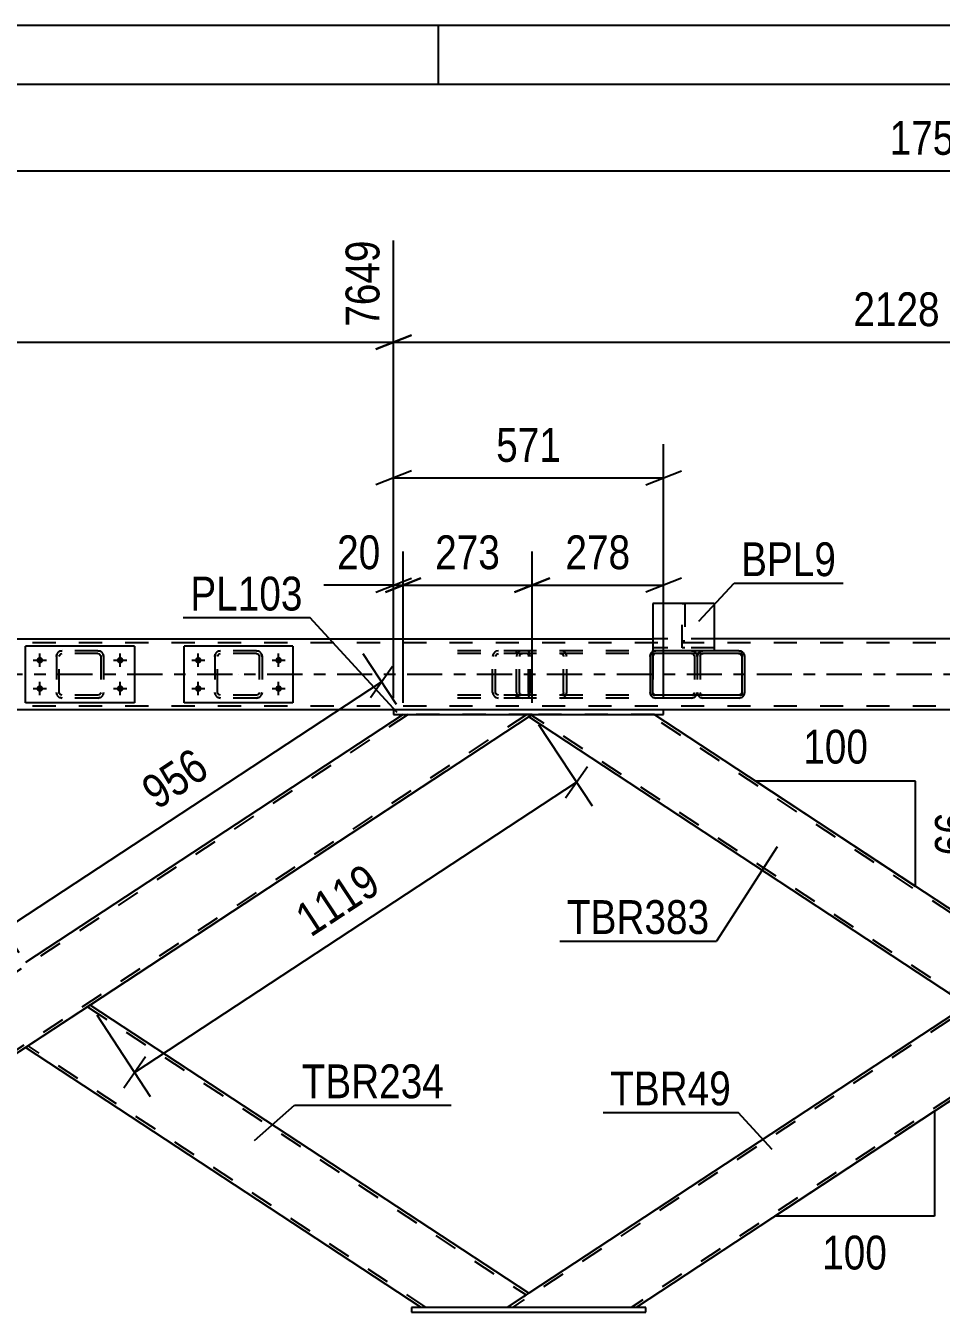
# Model space of a CAD drawing. Header units: millimetres. Extents: x -834 to 355, y -855 to -14.
# Drawn here: x -519.9 to -442.4, y -122.9 to -14.3 of the extents above; entities that cross this region are included whole.
import ezdxf

# ---------------------------------------------------------------- set-up
doc = ezdxf.new("R2010")
doc.units = ezdxf.units.MM
doc.linetypes.add('DXK_LINE_DOT2', pattern=[3.9198, 1.9599, -1.9599])
doc.linetypes.add('DXK_LINE_DOT3', pattern=[5.9187, 2.979, -0.9799, 0.9799, -0.9799])
doc.styles.add('Arial Narrow', font='ARIALN.TTF', dxfattribs={"height": 0.2})

# ---------------------------------------------------------------- blocks, each defined once
blk = doc.blocks.new('Unknown-570384938-1134')
at = {"color": 5, "linetype": 'Continuous'}
for p, q in [((355.05, -14.33), (-833.95, -14.33)), ((-484.95, -19.33), (-484.95, -14.33)), ((350.05, -19.33), (-828.95, -19.33))]:
    blk.add_line(p, q, dxfattribs=at)
blk = doc.blocks.new('Part-570384938-11809 - 11708')
at = {"color": 7, "linetype": 'DXK_LINE_DOT2'}
for p, q in [((-516.98, -67.31), (-516.8, -67.27)), ((-516.8, -67.27), (-516.98, -67.31)), ((-513.76, -67.27), (-516.8, -67.27)), ((-513.76, -67.27), (-513.57, -67.31)), ((-513.57, -67.31), (-513.76, -67.27)), ((-517.28, -67.75), (-517.24, -67.57)), ((-517.24, -67.57), (-517.28, -67.75)), ((-517.28, -67.75), (-517.28, -70.79)), ((-517.04, -67.75), (-517.02, -67.66)), ((-517.04, -70.79), (-517.04, -67.75)), ((-517.02, -67.66), (-516.97, -67.58)), ((-516.97, -67.58), (-516.89, -67.53)), ((-516.89, -67.53), (-516.8, -67.51)), ((-513.76, -67.51), (-516.8, -67.51)), ((-513.76, -67.51), (-513.67, -67.53)), ((-513.67, -67.53), (-513.59, -67.58)), ((-513.59, -67.58), (-513.54, -67.66)), ((-513.54, -67.66), (-513.52, -67.75)), ((-513.52, -67.75), (-513.52, -70.79)), ((-513.31, -67.57), (-513.28, -67.75)), ((-513.28, -67.75), (-513.31, -67.57)), ((-513.28, -67.75), (-513.28, -70.79)), ((-517.24, -70.97), (-517.28, -70.79)), ((-517.28, -70.79), (-517.24, -70.97)), ((-517.02, -70.88), (-517.04, -70.79)), ((-516.97, -70.96), (-517.02, -70.88)), ((-516.8, -71.27), (-516.98, -71.23)), ((-516.98, -71.23), (-516.8, -71.27)), ((-516.89, -71.01), (-516.97, -70.96)), ((-516.8, -71.03), (-516.89, -71.01)), ((-513.76, -71.03), (-516.8, -71.03)), ((-513.76, -71.27), (-516.8, -71.27)), ((-513.67, -71.01), (-513.76, -71.03)), ((-513.57, -71.23), (-513.76, -71.27)), ((-513.76, -71.27), (-513.57, -71.23)), ((-513.59, -70.96), (-513.67, -71.01)), ((-513.54, -70.88), (-513.59, -70.96)), ((-513.52, -70.79), (-513.54, -70.88)), ((-513.28, -70.79), (-513.31, -70.97)), ((-513.31, -70.97), (-513.28, -70.79))]:
    blk.add_line(p, q, dxfattribs=at)
at = {"color": 7, "linetype": 'DXK_LINE_DOT3'}
blk.add_line((-515.28, -69.27), (-515.28, -69.27), dxfattribs=at)
at = {"color": 7, "linetype": 'DXK_LINE_DOT2'}
for centre, start, end in [((-516.8, -67.75), 112.5, 157.5), ((-516.8, -67.75), 112.5, 157.5), ((-513.76, -67.75), 22.5, 67.5), ((-513.76, -67.75), 22.5, 67.5), ((-516.8, -70.79), 202.5, 247.5), ((-516.8, -70.79), 202.5, 247.5), ((-513.76, -70.79), 292.5, 337.5), ((-513.76, -70.79), 292.5, 337.5)]:
    blk.add_arc(centre, 0.48, start, end, dxfattribs=at)
blk = doc.blocks.new('Part-570384938-11780 - 11708')
at = {"color": 2, "linetype": 'Continuous'}
for p, q in [((-497.27, -66.87), (-506.47, -66.87)), ((-506.47, -71.67), (-506.47, -66.87)), ((-497.27, -66.87), (-497.27, -71.67)), ((-497.27, -71.67), (-506.47, -71.67))]:
    blk.add_line(p, q, dxfattribs=at)
blk = doc.blocks.new('Bolt-570384938-11743 - 11708')
at = {"linetype": 'Continuous'}
for points in [[(-505.27, -67.79, -1), (-505.27, -68.35, -1)], [(-498.47, -67.79, -1), (-498.47, -68.35, -1)], [(-505.27, -70.19, -1), (-505.27, -70.75, -1)], [(-498.47, -70.19, -1), (-498.47, -70.75, -1)]]:
    blk.add_hatch(color=1, dxfattribs=at).paths.add_polyline_path(points)
at = {"color": 1, "linetype": 'Continuous'}
for p, q in [((-505.83, -68.07), (-504.71, -68.07)), ((-505.27, -68.63), (-505.27, -67.51)), ((-499.03, -68.07), (-497.91, -68.07)), ((-498.47, -68.63), (-498.47, -67.51)), ((-505.83, -70.47), (-504.71, -70.47)), ((-505.27, -71.03), (-505.27, -69.91)), ((-499.03, -70.47), (-497.91, -70.47)), ((-498.47, -71.03), (-498.47, -69.91))]:
    blk.add_line(p, q, dxfattribs=at)
blk = doc.blocks.new('Part-570384938-11764 - 11708')
at = {"color": 2, "linetype": 'Continuous'}
for p, q in [((-461.6, -63.27), (-466.8, -63.27)), ((-466.8, -63.27), (-466.8, -67.27)), ((-461.6, -63.27), (-461.6, -67.27)), ((-466.56, -67.27), (-466.8, -67.27)), ((-461.6, -67.27), (-463.52, -67.27)), ((-461.6, -67.27), (-461.6, -67.27))]:
    blk.add_line(p, q, dxfattribs=at)
at = {"color": 7, "linetype": 'DXK_LINE_DOT2'}
for p, q in [((-461.6, -67.03), (-466.8, -67.03)), ((-466.8, -67.03), (-466.8, -67.05)), ((-466.8, -67.05), (-466.8, -67.25)), ((-466.8, -67.27), (-466.8, -67.25)), ((-463.52, -67.27), (-466.56, -67.27)), ((-461.6, -67.03), (-461.6, -67.03)), ((-461.6, -67.03), (-461.6, -67.25)), ((-461.6, -67.27), (-461.6, -67.25)), ((-461.6, -67.27), (-461.6, -67.27))]:
    blk.add_line(p, q, dxfattribs=at)
blk = doc.blocks.new('Part-570384938-11828 - 11708')
at = {"color": 2, "linetype": 'Continuous'}
for p, q in [((-466.56, -67.27), (-466.74, -67.31)), ((-463.52, -67.27), (-466.56, -67.27)), ((-463.33, -67.31), (-463.52, -67.27)), ((-467, -67.57), (-467.04, -67.75)), ((-467.04, -67.75), (-467.04, -70.79)), ((-463.52, -67.51), (-466.56, -67.51)), ((-466.56, -67.51), (-466.56, -67.51)), ((-463.51, -67.51), (-463.52, -67.51)), ((-467.04, -70.79), (-467, -70.97)), ((-466.74, -71.23), (-466.56, -71.27)), ((-463.52, -71.27), (-466.56, -71.27)), ((-463.52, -71.27), (-463.33, -71.23))]:
    blk.add_line(p, q, dxfattribs=at)
at = {"color": 7, "linetype": 'DXK_LINE_DOT2'}
for p, q in [((-466.74, -67.31), (-466.56, -67.27)), ((-463.52, -67.27), (-463.33, -67.31)), ((-467.04, -67.75), (-467, -67.57)), ((-466.8, -67.75), (-466.78, -67.66)), ((-466.8, -67.75), (-466.8, -70.79)), ((-466.78, -67.66), (-466.73, -67.58)), ((-466.73, -67.58), (-466.65, -67.53)), ((-466.56, -67.51), (-466.65, -67.53)), ((-463.52, -67.51), (-463.43, -67.53)), ((-463.43, -67.53), (-463.35, -67.58)), ((-463.35, -67.58), (-463.3, -67.66)), ((-463.3, -67.66), (-463.28, -67.75)), ((-463.28, -67.75), (-463.28, -70.79)), ((-463.07, -67.57), (-463.04, -67.75)), ((-463.04, -67.75), (-463.07, -67.57)), ((-463.04, -67.75), (-463.04, -70.79)), ((-467, -70.97), (-467.04, -70.79)), ((-466.78, -70.88), (-466.8, -70.79)), ((-466.73, -70.96), (-466.78, -70.88)), ((-466.56, -71.27), (-466.74, -71.23)), ((-466.65, -71.01), (-466.73, -70.96)), ((-466.56, -71.03), (-466.65, -71.01)), ((-463.52, -71.03), (-466.56, -71.03)), ((-463.43, -71.01), (-463.52, -71.03)), ((-463.33, -71.23), (-463.52, -71.27)), ((-463.35, -70.96), (-463.43, -71.01)), ((-463.3, -70.88), (-463.35, -70.96)), ((-463.28, -70.79), (-463.3, -70.88)), ((-463.04, -70.79), (-463.07, -70.97)), ((-463.07, -70.97), (-463.04, -70.79))]:
    blk.add_line(p, q, dxfattribs=at)
at = {"color": 7, "linetype": 'DXK_LINE_DOT3'}
blk.add_line((-465.04, -69.27), (-465.04, -69.27), dxfattribs=at)
at = {"color": 2, "linetype": 'Continuous'}
for centre, start, end in [((-466.56, -67.75), 112.5, 157.5), ((-463.52, -67.75), 30.453, 67.5), ((-466.56, -70.79), 202.5, 247.5), ((-463.52, -70.79), 292.5, 329.2552)]:
    blk.add_arc(centre, 0.48, start, end, dxfattribs=at)
at = {"color": 7, "linetype": 'DXK_LINE_DOT2'}
for centre, start, end in [((-466.56, -67.75), 112.5, 157.5), ((-463.52, -67.75), 22.5, 67.5), ((-463.52, -67.75), 22.5, 30.453), ((-466.56, -70.79), 202.5, 247.5), ((-463.52, -70.79), 292.5, 337.5), ((-463.52, -70.79), 329.2552, 337.5)]:
    blk.add_arc(centre, 0.48, start, end, dxfattribs=at)
blk = doc.blocks.new('Part-570384938-11829 - 11708')
at = {"color": 2, "linetype": 'Continuous'}
for p, q in [((-459.28, -67.51), (-466.8, -67.51)), ((-466.8, -71.03), (-466.8, -67.51)), ((-459.28, -67.51), (-459.28, -71.03)), ((-459.28, -71.03), (-466.8, -71.03))]:
    blk.add_line(p, q, dxfattribs=at)
blk = doc.blocks.new('Part-570384938-12293 - 11708')
at = {"color": 7, "linetype": 'DXK_LINE_DOT2'}
for p, q in [((-503.58, -67.31), (-503.39, -67.27)), ((-503.39, -67.27), (-503.58, -67.31)), ((-500.35, -67.27), (-503.39, -67.27)), ((-500.35, -67.27), (-500.17, -67.31)), ((-500.17, -67.31), (-500.35, -67.27)), ((-503.87, -67.75), (-503.84, -67.57)), ((-503.84, -67.57), (-503.87, -67.75)), ((-503.87, -67.75), (-503.87, -70.79)), ((-503.63, -67.75), (-503.62, -67.66)), ((-503.63, -70.79), (-503.63, -67.75)), ((-503.62, -67.66), (-503.56, -67.58)), ((-503.56, -67.58), (-503.49, -67.53)), ((-503.49, -67.53), (-503.39, -67.51)), ((-500.35, -67.51), (-503.39, -67.51)), ((-500.35, -67.51), (-500.26, -67.53)), ((-500.26, -67.53), (-500.18, -67.58)), ((-500.18, -67.58), (-500.13, -67.66)), ((-500.13, -67.66), (-500.11, -67.75)), ((-500.11, -67.75), (-500.11, -70.79)), ((-499.91, -67.57), (-499.87, -67.75)), ((-499.87, -67.75), (-499.91, -67.57)), ((-499.87, -67.75), (-499.87, -70.79)), ((-503.84, -70.97), (-503.87, -70.79)), ((-503.87, -70.79), (-503.84, -70.97)), ((-503.62, -70.88), (-503.63, -70.79)), ((-503.56, -70.96), (-503.62, -70.88)), ((-503.39, -71.27), (-503.58, -71.23)), ((-503.58, -71.23), (-503.39, -71.27)), ((-503.49, -71.01), (-503.56, -70.96)), ((-503.39, -71.03), (-503.49, -71.01)), ((-500.35, -71.03), (-503.39, -71.03)), ((-500.35, -71.27), (-503.39, -71.27)), ((-500.26, -71.01), (-500.35, -71.03)), ((-500.17, -71.23), (-500.35, -71.27)), ((-500.35, -71.27), (-500.17, -71.23)), ((-500.18, -70.96), (-500.26, -71.01)), ((-500.13, -70.88), (-500.18, -70.96)), ((-500.11, -70.79), (-500.13, -70.88)), ((-499.87, -70.79), (-499.91, -70.97)), ((-499.91, -70.97), (-499.87, -70.79))]:
    blk.add_line(p, q, dxfattribs=at)
at = {"color": 7, "linetype": 'DXK_LINE_DOT3'}
blk.add_line((-501.87, -69.27), (-501.87, -69.27), dxfattribs=at)
at = {"color": 7, "linetype": 'DXK_LINE_DOT2'}
for centre, start, end in [((-503.39, -67.75), 112.5, 157.5), ((-503.39, -67.75), 112.5, 157.5), ((-500.35, -67.75), 22.5, 67.5), ((-500.35, -67.75), 22.5, 67.5), ((-503.39, -70.79), 202.5, 247.5), ((-503.39, -70.79), 202.5, 247.5), ((-500.35, -70.79), 292.5, 337.5), ((-500.35, -70.79), 292.5, 337.5)]:
    blk.add_arc(centre, 0.48, start, end, dxfattribs=at)
blk = doc.blocks.new('Part-570384938-11972 - 11708')
at = {"color": 2, "linetype": 'Continuous'}
for p, q in [((-488.74, -72.27), (-488.74, -72.67)), ((-465.89, -72.27), (-488.74, -72.27)), ((-488.74, -72.67), (-465.89, -72.67)), ((-465.89, -72.67), (-465.89, -72.27))]:
    blk.add_line(p, q, dxfattribs=at)
blk = doc.blocks.new('Part-570384938-11977 - 11708')
at = {"color": 7, "linetype": 'DXK_LINE_DOT2'}
for p, q in [((-477.45, -67.27), (-484.89, -67.27)), ((-479.86, -67.27), (-480.05, -67.31)), ((-478.35, -67.51), (-478.35, -67.27)), ((-477.35, -67.31), (-477.45, -67.27)), ((-477.45, -67.51), (-484.89, -67.51)), ((-480.32, -67.57), (-480.36, -67.75)), ((-480.36, -70.79), (-480.36, -67.75)), ((-480.11, -67.75), (-480.09, -67.66)), ((-480.11, -70.79), (-480.11, -67.75)), ((-480.09, -67.66), (-480.04, -67.58)), ((-480.04, -67.58), (-479.96, -67.53)), ((-479.96, -67.53), (-479.86, -67.51)), ((-477.45, -67.51), (-477.4, -67.53)), ((-477.4, -67.53), (-477.36, -67.58)), ((-477.36, -67.58), (-477.33, -67.66)), ((-477.26, -67.41), (-477.35, -67.31)), ((-477.33, -67.66), (-477.32, -67.75)), ((-477.32, -70.79), (-477.32, -67.75)), ((-477.2, -67.57), (-477.26, -67.41)), ((-477.18, -67.75), (-477.2, -67.57)), ((-477.18, -70.79), (-477.18, -67.75)), ((-477.45, -71.03), (-484.89, -71.03)), ((-477.45, -71.27), (-484.89, -71.27)), ((-480.36, -70.79), (-480.32, -70.97)), ((-480.09, -70.88), (-480.11, -70.79)), ((-480.04, -70.96), (-480.09, -70.88)), ((-480.05, -71.23), (-479.86, -71.27)), ((-479.96, -71.01), (-480.04, -70.96)), ((-479.86, -71.03), (-479.96, -71.01)), ((-478.35, -71.27), (-478.35, -71.03)), ((-477.4, -71.01), (-477.45, -71.03)), ((-477.45, -71.27), (-477.35, -71.23)), ((-477.36, -70.96), (-477.4, -71.01)), ((-477.33, -70.88), (-477.36, -70.96)), ((-477.35, -71.23), (-477.26, -71.13)), ((-477.32, -70.79), (-477.33, -70.88)), ((-477.26, -71.13), (-477.2, -70.97)), ((-477.2, -70.97), (-477.18, -70.79))]:
    blk.add_line(p, q, dxfattribs=at)
for centre, start, end in [((-479.87, -67.77), 111.1513, 156.1049), ((-479.87, -70.77), 203.8951, 248.8487)]:
    blk.add_arc(centre, 0.492, start, end, dxfattribs=at)
blk = doc.blocks.new('Part-570384938-11989 - 11708')
at = {"color": 2, "linetype": 'Continuous'}
for p, q in [((-754.47, -66.27), (-466.8, -66.27)), ((-262.48, -66.27), (-461.6, -66.27)), ((-488.74, -72.27), (-551.02, -72.27)), ((-403.61, -72.27), (-465.89, -72.27))]:
    blk.add_line(p, q, dxfattribs=at)
at = {"color": 7, "linetype": 'DXK_LINE_DOT2'}
for p, q in [((-93.99, -66.59), (-754.47, -66.59)), ((-461.6, -66.27), (-466.8, -66.27)), ((-93.99, -71.95), (-754.47, -71.95)), ((-93.99, -72.27), (-744.14, -72.27)), ((-465.89, -72.27), (-488.74, -72.27))]:
    blk.add_line(p, q, dxfattribs=at)
at = {"color": 7, "linetype": 'DXK_LINE_DOT3'}
blk.add_line((-93.99, -69.27), (-754.47, -69.27), dxfattribs=at)
blk = doc.blocks.new('Part-570384938-12020 - 11708')
at = {"color": 2, "linetype": 'Continuous'}
for p, q in [((-477.28, -72.84), (-477.02, -72.67)), ((-477.04, -72.67), (-477.08, -72.71)), ((-434.75, -93.68), (-466.69, -72.67)), ((-477.31, -72.86), (-477.28, -72.84)), ((-440.2, -97.27), (-477.31, -72.86)), ((-435.02, -93.86), (-440.2, -97.27)), ((-434.78, -93.7), (-435.02, -93.86)), ((-434.75, -93.68), (-434.78, -93.7))]:
    blk.add_line(p, q, dxfattribs=at)
at = {"color": 7, "linetype": 'DXK_LINE_DOT2'}
for p, q in [((-439.99, -97.13), (-477.09, -72.72)), ((-466.69, -72.67), (-477.04, -72.67)), ((-434.96, -93.82), (-467.12, -72.67)), ((-477.28, -72.84), (-477.31, -72.86)), ((-435.02, -93.86), (-434.87, -93.76))]:
    blk.add_line(p, q, dxfattribs=at)
blk = doc.blocks.new('Part-570384938-12043 - 11708')
at = {"color": 2, "linetype": 'Continuous'}
for p, q in [((-487.22, -122.87), (-487.22, -123.27)), ((-467.4, -122.87), (-487.22, -122.87)), ((-487.22, -123.27), (-467.4, -123.27)), ((-467.4, -123.27), (-467.4, -122.87))]:
    blk.add_line(p, q, dxfattribs=at)
blk = doc.blocks.new('Part-570384938-12091 - 11708')
at = {"color": 2, "linetype": 'Continuous'}
for p, q in [((-510.68, -66.87), (-519.88, -66.87)), ((-519.88, -71.67), (-519.88, -66.87)), ((-510.68, -66.87), (-510.68, -71.67)), ((-510.68, -71.67), (-519.88, -71.67))]:
    blk.add_line(p, q, dxfattribs=at)
blk = doc.blocks.new('Part-570384938-12151 - 11708')
at = {"color": 7, "linetype": 'DXK_LINE_DOT2'}
for p, q in [((-464.32, -67.03), (-464.32, -63.27)), ((-464.32, -63.27), (-464.08, -63.27)), ((-464.08, -63.27), (-464.08, -67.03)), ((-464.32, -66.43), (-464.08, -66.43)), ((-464.08, -67.03), (-464.32, -67.03))]:
    blk.add_line(p, q, dxfattribs=at)
blk = doc.blocks.new('Bolt-570384938-12164 - 11708')
at = {"linetype": 'Continuous'}
for points in [[(-518.68, -67.79, -1), (-518.68, -68.35, -1)], [(-511.88, -67.79, -1), (-511.88, -68.35, -1)], [(-518.68, -70.19, -1), (-518.68, -70.75, -1)], [(-511.88, -70.19, -1), (-511.88, -70.75, -1)]]:
    blk.add_hatch(color=1, dxfattribs=at).paths.add_polyline_path(points)
at = {"color": 1, "linetype": 'Continuous'}
for p, q in [((-519.24, -68.07), (-518.12, -68.07)), ((-518.68, -68.63), (-518.68, -67.51)), ((-512.44, -68.07), (-511.32, -68.07)), ((-511.88, -68.63), (-511.88, -67.51)), ((-519.24, -70.47), (-518.12, -70.47)), ((-518.68, -71.03), (-518.68, -69.91)), ((-512.44, -70.47), (-511.32, -70.47)), ((-511.88, -71.03), (-511.88, -69.91))]:
    blk.add_line(p, q, dxfattribs=at)
blk = doc.blocks.new('Part-570384938-12181 - 11708')
at = {"color": 7, "linetype": 'DXK_LINE_DOT2'}
for p, q in [((-477.84, -67.27), (-478.03, -67.31)), ((-468.82, -67.27), (-477.84, -67.27)), ((-474.41, -67.31), (-474.6, -67.27)), ((-478.31, -67.57), (-478.35, -67.75)), ((-478.35, -70.79), (-478.35, -67.75)), ((-478.09, -67.75), (-478.07, -67.66)), ((-478.09, -70.79), (-478.09, -67.75)), ((-478.07, -67.66), (-478.02, -67.58)), ((-478.02, -67.58), (-477.94, -67.53)), ((-477.94, -67.53), (-477.84, -67.51)), ((-468.82, -67.51), (-477.84, -67.51)), ((-474.6, -67.51), (-474.51, -67.53)), ((-474.51, -67.53), (-474.42, -67.58)), ((-474.42, -67.58), (-474.37, -67.66)), ((-474.37, -67.66), (-474.35, -67.75)), ((-474.35, -70.79), (-474.35, -67.75)), ((-474.09, -67.75), (-474.13, -67.57)), ((-474.09, -70.79), (-474.09, -67.75)), ((-478.35, -70.79), (-478.31, -70.97)), ((-478.07, -70.88), (-478.09, -70.79)), ((-478.02, -70.96), (-478.07, -70.88)), ((-478.03, -71.23), (-477.84, -71.27)), ((-477.94, -71.01), (-478.02, -70.96)), ((-477.84, -71.03), (-477.94, -71.01)), ((-468.82, -71.03), (-477.84, -71.03)), ((-468.82, -71.27), (-477.84, -71.27)), ((-474.51, -71.01), (-474.6, -71.03)), ((-474.6, -71.27), (-474.41, -71.23)), ((-474.42, -70.96), (-474.51, -71.01)), ((-474.37, -70.88), (-474.42, -70.96)), ((-474.35, -70.79), (-474.37, -70.88)), ((-474.13, -70.97), (-474.09, -70.79))]:
    blk.add_line(p, q, dxfattribs=at)
for centre, start, end in [((-477.86, -67.77), 110.7583, 155.68), ((-474.58, -67.77), 24.32, 69.2417), ((-477.86, -70.77), 204.32, 249.2417), ((-474.58, -70.77), 290.7583, 335.68)]:
    blk.add_arc(centre, 0.496, start, end, dxfattribs=at)
blk = doc.blocks.new('Part-570384938-12225 - 11708')
at = {"color": 7, "linetype": 'DXK_LINE_DOT2'}
for p, q in [((-402.37, -72.67), (-478.69, -122.87)), ((-392.33, -72.67), (-468.64, -122.87)), ((-479.12, -122.87), (-477.31, -121.68)), ((-468.2, -122.87), (-479.12, -122.87))]:
    blk.add_line(p, q, dxfattribs=at)
at = {"color": 2, "linetype": 'Continuous'}
for p, q in [((-440.2, -97.27), (-477.31, -121.68)), ((-434.75, -100.86), (-468.2, -122.87))]:
    blk.add_line(p, q, dxfattribs=at)
blk = doc.blocks.new('Part-570384938-12230 - 11708')
at = {"color": 7, "linetype": 'DXK_LINE_DOT2'}
for p, q in [((-487.5, -72.67), (-563.82, -122.87)), ((-477.46, -72.67), (-553.78, -122.87)), ((-477.02, -72.67), (-487.94, -72.67)), ((-477.02, -72.67), (-477.31, -72.86)), ((-514.42, -97.27), (-519.88, -100.86))]:
    blk.add_line(p, q, dxfattribs=at)
at = {"color": 2, "linetype": 'Continuous'}
for p, q in [((-487.94, -72.67), (-519.88, -93.68)), ((-477.31, -72.86), (-514.42, -97.27)), ((-519.88, -100.86), (-553.34, -122.87))]:
    blk.add_line(p, q, dxfattribs=at)
blk = doc.blocks.new('Part-570384938-12240 - 11708')
at = {"color": 2, "linetype": 'Continuous'}
for p, q in [((-514.42, -97.27), (-519.88, -100.86)), ((-477.31, -121.68), (-514.42, -97.27)), ((-486.42, -122.87), (-519.88, -100.86)), ((-477.35, -121.7), (-479.12, -122.87)), ((-477.31, -121.68), (-477.35, -121.7))]:
    blk.add_line(p, q, dxfattribs=at)
at = {"color": 7, "linetype": 'DXK_LINE_DOT2'}
for p, q in [((-514.64, -97.41), (-477.53, -121.82)), ((-519.66, -100.72), (-519.65, -100.71)), ((-485.98, -122.87), (-519.66, -100.72)), ((-477.53, -121.82), (-477.75, -121.97)), ((-477.31, -121.68), (-477.31, -121.68)), ((-479.12, -122.87), (-486.42, -122.87))]:
    blk.add_line(p, q, dxfattribs=at)
blk = doc.blocks.new('Part-570384938-12292 - 11708')
at = {"color": 2, "linetype": 'Continuous'}
for p, q in [((-462.56, -67.27), (-462.74, -67.31)), ((-459.52, -67.27), (-462.56, -67.27)), ((-459.33, -67.31), (-459.52, -67.27)), ((-459.04, -67.75), (-459.07, -67.57)), ((-459.04, -67.75), (-459.04, -70.79)), ((-462.74, -71.23), (-462.56, -71.27)), ((-459.52, -71.27), (-462.56, -71.27)), ((-459.52, -71.27), (-459.33, -71.23)), ((-459.07, -70.97), (-459.04, -70.79))]:
    blk.add_line(p, q, dxfattribs=at)
at = {"color": 7, "linetype": 'DXK_LINE_DOT2'}
for p, q in [((-462.74, -67.31), (-462.56, -67.27)), ((-459.52, -67.27), (-459.33, -67.31)), ((-463.04, -67.75), (-463, -67.57)), ((-463, -67.57), (-463.04, -67.75)), ((-463.04, -67.75), (-463.04, -70.79)), ((-462.8, -67.75), (-462.78, -67.66)), ((-462.8, -67.75), (-462.8, -70.79)), ((-462.78, -67.66), (-462.73, -67.58)), ((-462.73, -67.58), (-462.65, -67.53)), ((-462.65, -67.53), (-462.56, -67.51)), ((-459.52, -67.51), (-462.56, -67.51)), ((-459.52, -67.51), (-459.43, -67.53)), ((-459.43, -67.53), (-459.35, -67.58)), ((-459.35, -67.58), (-459.3, -67.66)), ((-459.3, -67.66), (-459.28, -67.75)), ((-459.28, -67.75), (-459.28, -70.79)), ((-459.07, -67.57), (-459.04, -67.75)), ((-463, -70.97), (-463.04, -70.79)), ((-463.04, -70.79), (-463, -70.97)), ((-462.78, -70.88), (-462.8, -70.79)), ((-462.73, -70.96), (-462.78, -70.88)), ((-462.56, -71.27), (-462.74, -71.23)), ((-462.65, -71.01), (-462.73, -70.96)), ((-462.56, -71.03), (-462.65, -71.01)), ((-459.52, -71.03), (-462.56, -71.03)), ((-459.43, -71.01), (-459.52, -71.03)), ((-459.33, -71.23), (-459.52, -71.27)), ((-459.35, -70.96), (-459.43, -71.01)), ((-459.3, -70.88), (-459.35, -70.96)), ((-459.28, -70.79), (-459.3, -70.88)), ((-459.04, -70.79), (-459.07, -70.97))]:
    blk.add_line(p, q, dxfattribs=at)
at = {"color": 7, "linetype": 'DXK_LINE_DOT3'}
blk.add_line((-461.04, -69.27), (-461.04, -69.27), dxfattribs=at)
at = {"color": 7, "linetype": 'DXK_LINE_DOT2'}
for centre, start, end in [((-462.56, -67.75), 112.5, 157.5), ((-462.56, -67.75), 149.4011, 157.5), ((-459.52, -67.75), 22.5, 67.5), ((-462.56, -70.79), 202.5, 247.5), ((-462.56, -70.79), 202.5, 210.5989), ((-459.52, -70.79), 292.5, 337.5)]:
    blk.add_arc(centre, 0.48, start, end, dxfattribs=at)
at = {"color": 2, "linetype": 'Continuous'}
for centre, start, end in [((-462.56, -67.75), 112.5, 149.4011), ((-459.52, -67.75), 22.5, 67.5), ((-462.56, -70.79), 210.5989, 247.5), ((-459.52, -70.79), 292.5, 337.5)]:
    blk.add_arc(centre, 0.48, start, end, dxfattribs=at)
blk = doc.blocks.new('StraightDimension-570384938-34947 - 11708')
at = {"color": 7, "linetype": 'Continuous'}
for p, q in [((-488.74, -71.27), (-488.74, -32.52)), ((-487.24, -40.53), (-490.24, -41.73)), ((-488.74, -41.13), (-403.61, -41.13))]:
    blk.add_line(p, q, dxfattribs=at)
at = {"color": 0}
blk.add_wipeout([(-441.92, -40.38), (-441.92, -36.18), (-450.43, -36.18), (-450.43, -40.38)], dxfattribs=at)
at = {"color": 3, "style": 'Arial Narrow'}
blk.add_text('2128', height=2.863, dxfattribs=at).set_placement((-449.83, -39.78))
blk = doc.blocks.new('StraightDimension-570384938-12500 - 11708')
at = {"color": 7, "linetype": 'Continuous'}
for p, q in [((-488.74, -71.27), (-488.74, -49.77)), ((-465.89, -71.27), (-465.89, -49.77)), ((-487.24, -52.02), (-490.24, -53.22)), ((-467.39, -53.22), (-464.39, -52.02)), ((-488.74, -52.62), (-465.89, -52.62))]:
    blk.add_line(p, q, dxfattribs=at)
at = {"color": 0}
blk.add_wipeout([(-473.97, -51.87), (-473.97, -47.67), (-480.66, -47.67), (-480.66, -51.87)], dxfattribs=at)
at = {"color": 3, "style": 'Arial Narrow'}
blk.add_text('571', height=2.863, dxfattribs=at).set_placement((-480.06, -51.27))
blk = doc.blocks.new('StraightDimension-570384938-34948 - 11708')
at = {"color": 7, "linetype": 'Continuous'}
for p, q in [((-488.74, -71.27), (-488.74, -32.52)), ((-573.88, -41.13), (-488.74, -41.13)), ((-490.24, -41.73), (-487.24, -40.53))]:
    blk.add_line(p, q, dxfattribs=at)
at = {"color": 0, "linetype": 'Continuous'}
blk.add_wipeout([(-489.34, -31.92), (-493.54, -31.92), (-493.54, -40.43), (-489.34, -40.43)], dxfattribs=at)
at = {"color": 3, "linetype": 'Continuous', "style": 'Arial Narrow'}
blk.add_text('7649', height=2.863, rotation=90.0002, dxfattribs=at).set_placement((-489.94, -39.83))
blk = doc.blocks.new('StraightDimension-570384938-13603 - 11708')
at = {"color": 7, "linetype": 'Continuous'}
for p, q in [((-477.02, -71.67), (-477.02, -58.86)), ((-465.89, -71.27), (-465.89, -58.86)), ((-478.52, -62.31), (-475.52, -61.11)), ((-477.02, -61.71), (-465.89, -61.71)), ((-464.39, -61.11), (-467.39, -62.31))]:
    blk.add_line(p, q, dxfattribs=at)
at = {"color": 0}
blk.add_wipeout([(-468.11, -60.96), (-468.11, -56.76), (-474.8, -56.76), (-474.8, -60.96)], dxfattribs=at)
at = {"color": 3, "style": 'Arial Narrow'}
blk.add_text('278', height=2.863, dxfattribs=at).set_placement((-474.2, -60.36))
blk = doc.blocks.new('StraightDimension-570384938-34434 - 11708')
at = {"color": 7, "linetype": 'Continuous'}
for p, q in [((-476.47, -73.51), (-471.94, -80.4)), ((-474.18, -79.72), (-472.34, -77.06)), ((-510.66, -102.99), (-473.26, -78.39)), ((-513.87, -98.11), (-509.34, -105)), ((-509.73, -101.66), (-511.58, -104.32))]:
    blk.add_line(p, q, dxfattribs=at)
at = {"color": 0}
blk.add_wipeout([(-488.82, -87.72), (-491.12, -84.22), (-498.24, -88.89), (-495.93, -92.4)], dxfattribs=at)
at = {"color": 3, "style": 'Arial Narrow'}
blk.add_text('1119', height=2.863, rotation=33.3347, dxfattribs=at).set_placement((-495.76, -91.57))
blk = doc.blocks.new('AngleDimension-570384938-34399 - 11708')
at = {"color": 7, "linetype": 'Continuous'}
for p, q in [((-457.05, -79.01), (-458.09, -78.32)), ((-444.56, -78.32), (-458.09, -78.32)), ((-444.56, -87.23), (-458.09, -78.32)), ((-444.56, -87.23), (-444.56, -78.32))]:
    blk.add_line(p, q, dxfattribs=at)
at = {"color": 0}
for points in [[(-447.98, -77.42), (-447.98, -73.22), (-454.67, -73.22), (-454.67, -77.42)], [(-439.46, -80.35), (-443.66, -80.35), (-443.66, -85.2), (-439.46, -85.2)]]:
    blk.add_wipeout(points, dxfattribs=at)
at = {"color": 3, "style": 'Arial Narrow'}
blk.add_text('100', height=2.863, dxfattribs=at).set_placement((-454.07, -76.82))
blk.add_text('66', height=2.863, rotation=90.0002, dxfattribs=at).set_placement((-440.06, -84.6))
blk = doc.blocks.new('AngleDimension-570384938-12390 - 11708')
at = {"color": 7, "linetype": 'Continuous'}
for p, q in [((-484.43, -77.54), (-528.91, -106.8)), ((-528.91, -106.8), (-542.44, -115.7)), ((-528.91, -106.8), (-528.91, -115.7)), ((-528.91, -115.7), (-542.44, -115.7))]:
    blk.add_line(p, q, dxfattribs=at)
at = {"color": 0}
for points in [[(-523.81, -108.82), (-528.01, -108.82), (-528.01, -113.68), (-523.81, -113.68)], [(-532.33, -120.8), (-532.33, -116.6), (-539.02, -116.6), (-539.02, -120.8)]]:
    blk.add_wipeout(points, dxfattribs=at)
at = {"color": 3, "style": 'Arial Narrow'}
blk.add_text('66', height=2.863, rotation=90.0002, dxfattribs=at).set_placement((-524.41, -113.08))
blk.add_text('100', height=2.863, dxfattribs=at).set_placement((-538.42, -120.2))
blk = doc.blocks.new('AngleDimension-570384938-12419 - 11708')
at = {"color": 7, "linetype": 'Continuous'}
for p, q in [((-399.29, -77.54), (-442.96, -106.26)), ((-442.96, -106.26), (-456.49, -115.16)), ((-442.96, -106.26), (-442.96, -115.16)), ((-442.96, -115.16), (-456.49, -115.16))]:
    blk.add_line(p, q, dxfattribs=at)
at = {"color": 0}
for points in [[(-437.86, -108.29), (-442.06, -108.29), (-442.06, -113.14), (-437.86, -113.14)], [(-446.38, -120.26), (-446.38, -116.06), (-453.07, -116.06), (-453.07, -120.26)]]:
    blk.add_wipeout(points, dxfattribs=at)
at = {"color": 3, "style": 'Arial Narrow'}
blk.add_text('66', height=2.863, rotation=90.0002, dxfattribs=at).set_placement((-438.46, -112.54))
blk.add_text('100', height=2.863, dxfattribs=at).set_placement((-452.47, -119.66))
blk = doc.blocks.new('StraightDimension-570384938-13587 - 11708')
at = {"color": 7, "linetype": 'Continuous'}
for p, q in [((-488.74, -71.27), (-488.74, -58.86)), ((-487.94, -71.67), (-487.94, -58.86)), ((-488.74, -61.71), (-494.65, -61.71)), ((-488.74, -61.71), (-494.65, -61.71)), ((-490.24, -62.31), (-487.24, -61.11)), ((-486.44, -61.11), (-489.44, -62.31)), ((-488.74, -61.71), (-487.94, -61.71))]:
    blk.add_line(p, q, dxfattribs=at)
at = {"color": 0}
blk.add_wipeout([(-489.27, -60.96), (-489.27, -56.76), (-494.12, -56.76), (-494.12, -60.96)], dxfattribs=at)
at = {"color": 3, "style": 'Arial Narrow'}
blk.add_text('20', height=2.863, dxfattribs=at).set_placement((-493.52, -60.36))
blk = doc.blocks.new('StraightDimension-570384938-12998 - 11708')
at = {"color": 7, "linetype": 'Continuous'}
blk.add_line((-791.19, -26.62), (-93.19, -26.62), dxfattribs=at)
at = {"color": 0}
blk.add_wipeout([(-437.02, -25.87), (-437.02, -21.67), (-447.36, -21.67), (-447.36, -25.87)], dxfattribs=at)
at = {"color": 3, "style": 'Arial Narrow'}
blk.add_text('17538', height=2.863, dxfattribs=at).set_placement((-446.76, -25.27))
blk = doc.blocks.new('StraightDimension-570384938-13595 - 11708')
at = {"color": 7, "linetype": 'Continuous'}
for p, q in [((-487.94, -71.67), (-487.94, -58.86)), ((-477.02, -71.67), (-477.02, -58.86)), ((-489.44, -62.31), (-486.44, -61.11)), ((-487.94, -61.71), (-477.02, -61.71)), ((-475.52, -61.11), (-478.52, -62.31))]:
    blk.add_line(p, q, dxfattribs=at)
at = {"color": 0}
blk.add_wipeout([(-479.14, -60.96), (-479.14, -56.76), (-485.82, -56.76), (-485.82, -60.96)], dxfattribs=at)
at = {"color": 3, "style": 'Arial Narrow'}
blk.add_text('273', height=2.863, dxfattribs=at).set_placement((-485.22, -60.36))
blk = doc.blocks.new('StraightDimension-570384938-34424 - 11708')
at = {"color": 7, "linetype": 'Continuous'}
for p, q in [((-488.49, -71.83), (-491.33, -67.52)), ((-490.69, -71.22), (-488.84, -68.57)), ((-521.7, -90.91), (-489.76, -69.9)), ((-520.43, -92.84), (-523.27, -88.53)), ((-520.78, -89.58), (-522.63, -92.23))]:
    blk.add_line(p, q, dxfattribs=at)
at = {"color": 0}
blk.add_wipeout([(-503.35, -77.94), (-505.66, -74.43), (-511.25, -78.1), (-508.94, -81.61)], dxfattribs=at)
at = {"color": 3, "style": 'Arial Narrow'}
blk.add_text('956', height=2.863, rotation=33.3347, dxfattribs=at).set_placement((-508.77, -80.78))
blk = doc.blocks.new('Mark-570384938-35086 - 11708')
at = {"color": 30, "linetype": 'Continuous'}
for p in [(-506.54, -64.46), (-488.44, -72.5)]:
    blk.add_line(p, (-495.84, -64.46), dxfattribs=at)
at = {"color": 0}
blk.add_wipeout([(-496.44, -63.86), (-496.44, -60.86), (-505.94, -60.86), (-505.94, -63.86)], dxfattribs=at)
blk.add_wipeout([(-496.44, -63.86), (-496.44, -60.86), (-505.94, -60.86), (-505.94, -63.86)], dxfattribs=at)
at = {"color": 3, "style": 'Arial Narrow'}
blk.add_text('PL103', height=2.863, dxfattribs=at).set_placement((-505.94, -63.86))
blk = doc.blocks.new('Mark-570384938-11760 - 11708')
at = {"color": 30, "linetype": 'Continuous'}
for p, q in [((-462.91, -64.77), (-459.93, -61.55)), ((-459.93, -61.55), (-450.69, -61.55))]:
    blk.add_line(p, q, dxfattribs=at)
at = {"color": 0}
blk.add_wipeout([(-451.29, -60.95), (-451.29, -57.95), (-459.33, -57.95), (-459.33, -60.95)], dxfattribs=at)
blk.add_wipeout([(-451.29, -60.95), (-451.29, -57.95), (-459.33, -57.95), (-459.33, -60.95)], dxfattribs=at)
at = {"color": 3, "style": 'Arial Narrow'}
blk.add_text('BPL9', height=2.863, dxfattribs=at).set_placement((-459.33, -60.95))
blk = doc.blocks.new('Mark-570384938-12221 - 11708')
at = {"color": 30, "linetype": 'Continuous'}
for p in [(-471.01, -106.36), (-456.71, -109.49)]:
    blk.add_line(p, (-459.58, -106.36), dxfattribs=at)
at = {"color": 0}
blk.add_wipeout([(-460.18, -105.76), (-460.18, -102.76), (-470.41, -102.76), (-470.41, -105.76)], dxfattribs=at)
blk.add_wipeout([(-460.18, -105.76), (-460.18, -102.76), (-470.41, -102.76), (-470.41, -105.76)], dxfattribs=at)
at = {"color": 3, "style": 'Arial Narrow'}
blk.add_text('TBR49', height=2.863, dxfattribs=at).set_placement((-470.41, -105.76))
blk = doc.blocks.new('Mark-570384938-12016 - 11708')
at = {"color": 30, "linetype": 'Continuous'}
for p in [(-456.27, -83.86), (-474.67, -91.85)]:
    blk.add_line(p, (-461.41, -91.85), dxfattribs=at)
at = {"color": 0}
blk.add_wipeout([(-462.01, -91.25), (-462.01, -88.25), (-474.07, -88.25), (-474.07, -91.25)], dxfattribs=at)
blk.add_wipeout([(-462.01, -91.25), (-462.01, -88.25), (-474.07, -88.25), (-474.07, -91.25)], dxfattribs=at)
at = {"color": 3, "style": 'Arial Narrow'}
blk.add_text('TBR383', height=2.863, dxfattribs=at).set_placement((-474.07, -91.25))
blk = doc.blocks.new('Mark-570384938-12236 - 11708')
at = {"color": 30, "linetype": 'Continuous'}
for p, q in [((-500.52, -108.75), (-497.12, -105.76)), ((-497.12, -105.76), (-483.86, -105.76))]:
    blk.add_line(p, q, dxfattribs=at)
at = {"color": 0}
blk.add_wipeout([(-484.46, -105.16), (-484.46, -102.16), (-496.52, -102.16), (-496.52, -105.16)], dxfattribs=at)
blk.add_wipeout([(-484.46, -105.16), (-484.46, -102.16), (-496.52, -102.16), (-496.52, -105.16)], dxfattribs=at)
at = {"color": 3, "style": 'Arial Narrow'}
blk.add_text('TBR234', height=2.863, dxfattribs=at).set_placement((-496.52, -105.16))

msp = doc.modelspace()

# ---------------------------------------------------------------- block references
for name in ['Unknown-570384938-1134', 'Part-570384938-11764 - 11708', 'Part-570384938-12151 - 11708', 'Part-570384938-11989 - 11708', 'Part-570384938-12091 - 11708', 'Part-570384938-11809 - 11708', 'Part-570384938-11780 - 11708', 'Part-570384938-12293 - 11708', 'Part-570384938-11977 - 11708', 'Part-570384938-12181 - 11708', 'Part-570384938-11828 - 11708', 'Part-570384938-12292 - 11708', 'Bolt-570384938-12164 - 11708', 'Bolt-570384938-11743 - 11708', 'Part-570384938-11829 - 11708', 'Part-570384938-12230 - 11708', 'Part-570384938-11972 - 11708', 'Part-570384938-12225 - 11708', 'Part-570384938-12020 - 11708', 'Part-570384938-12240 - 11708', 'Part-570384938-12043 - 11708']:
    msp.add_blockref(name, (0, 0))

# ---------------------------------------------------------------- next in the draw order: block references
for name in ['StraightDimension-570384938-34947 - 11708', 'StraightDimension-570384938-34434 - 11708', 'AngleDimension-570384938-34399 - 11708']:
    msp.add_blockref(name, (0, 0))

# ---------------------------------------------------------------- next in the draw order: block references
for name in ['StraightDimension-570384938-12500 - 11708', 'AngleDimension-570384938-12390 - 11708', 'AngleDimension-570384938-12419 - 11708']:
    msp.add_blockref(name, (0, 0))

# ---------------------------------------------------------------- next in the draw order: block references
for name in ['StraightDimension-570384938-34948 - 11708', 'StraightDimension-570384938-13603 - 11708', 'Mark-570384938-12016 - 11708', 'Mark-570384938-12236 - 11708', 'Mark-570384938-12221 - 11708']:
    msp.add_blockref(name, (0, 0))

# ---------------------------------------------------------------- next in the draw order: block references
msp.add_blockref('StraightDimension-570384938-13587 - 11708', (0, 0))

# ---------------------------------------------------------------- next in the draw order: block references
msp.add_blockref('StraightDimension-570384938-12998 - 11708', (0, 0))

# ---------------------------------------------------------------- next in the draw order: block references
for name in ['StraightDimension-570384938-13595 - 11708', 'Mark-570384938-11760 - 11708']:
    msp.add_blockref(name, (0, 0))

# ---------------------------------------------------------------- next in the draw order: block references
msp.add_blockref('StraightDimension-570384938-34424 - 11708', (0, 0))

# ---------------------------------------------------------------- next in the draw order: block references
msp.add_blockref('Mark-570384938-35086 - 11708', (0, 0))

doc.saveas('drawing.dxf')
